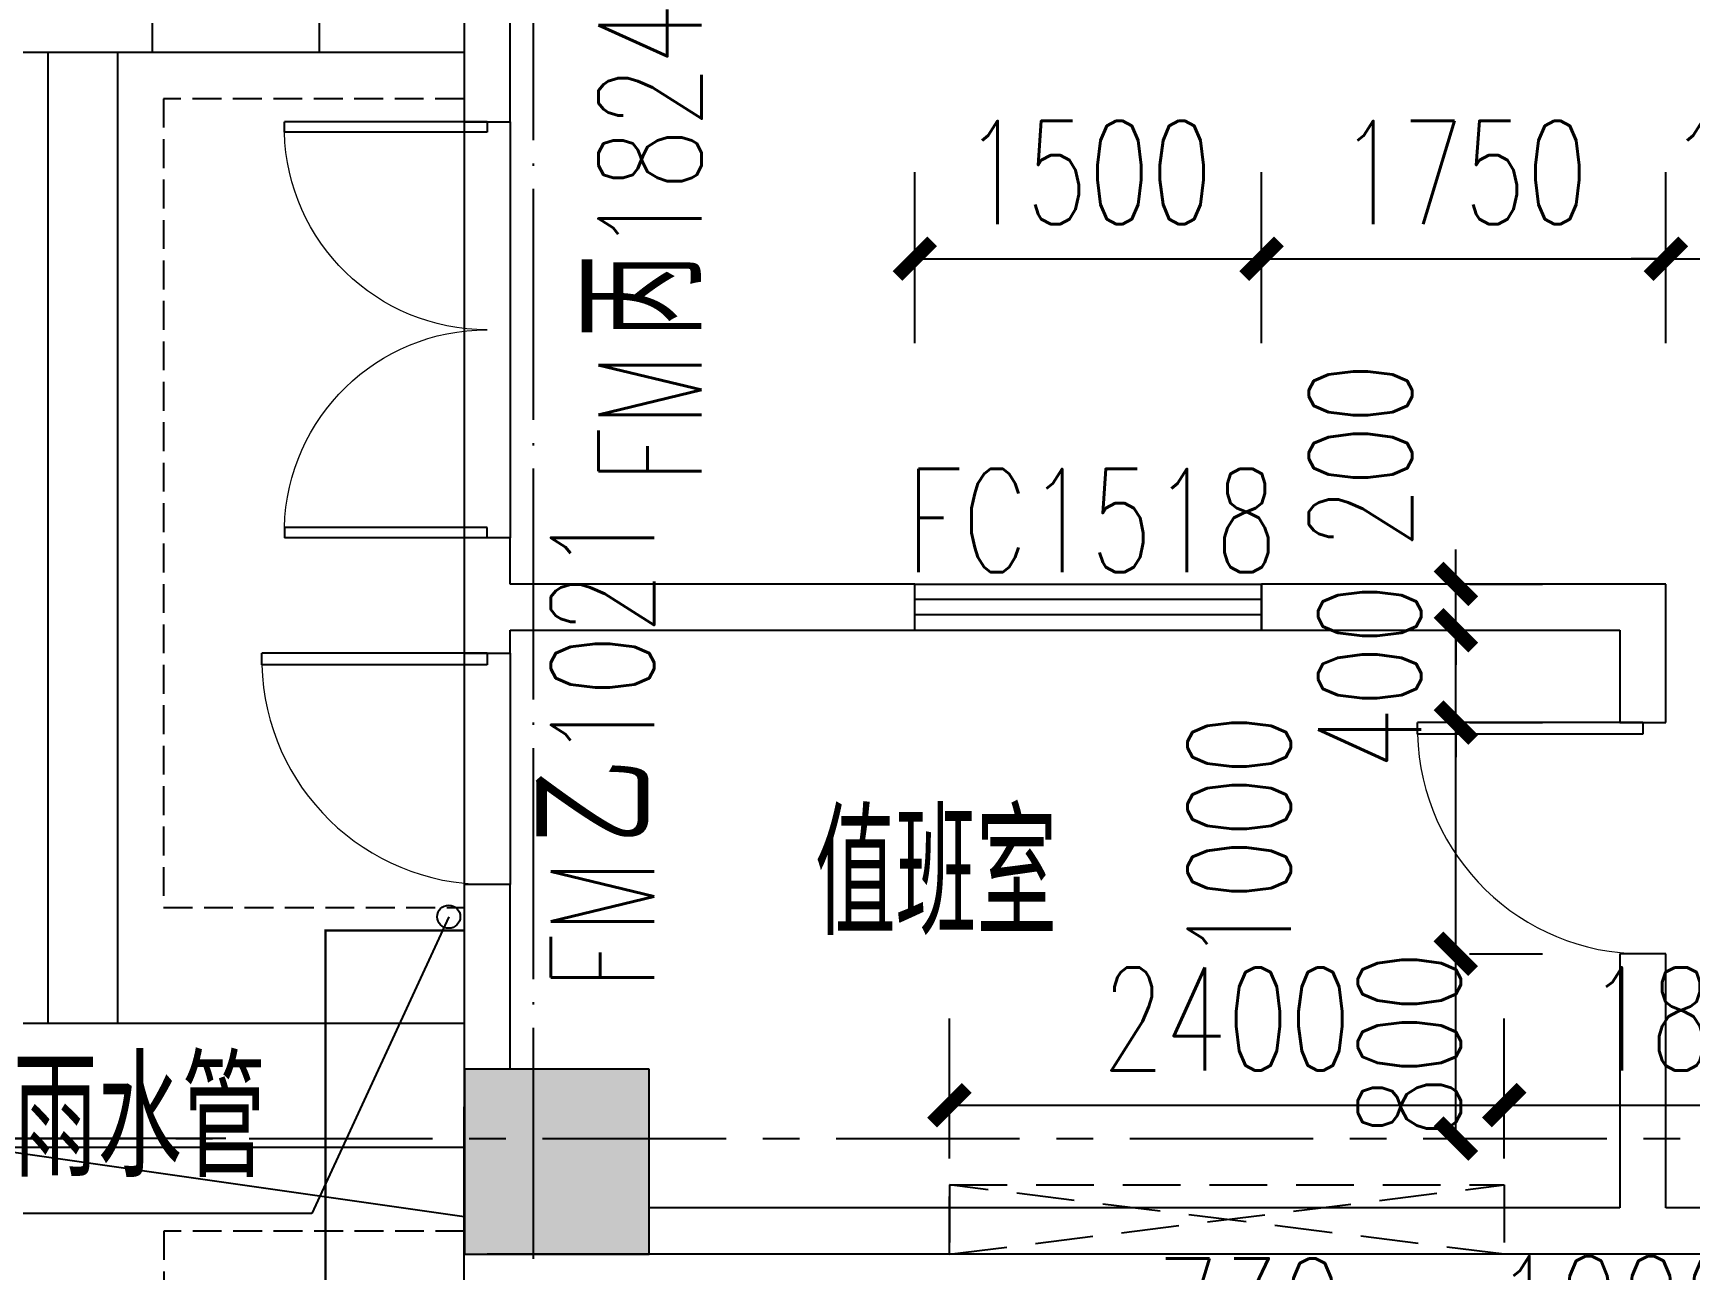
# Model space of a CAD drawing. Header units: millimetres. Extents: x -1048436 to -185795, y -983427 to 400387.
# Drawn here: x -755527 to -748359, y -485862 to -480510 of the extents above; entities that cross this region are included whole.
import ezdxf

# ---------------------------------------------------------------- set-up
doc = ezdxf.new("R2010")
doc.units = ezdxf.units.MM
doc.header["$LTSCALE"] = 500
for name, pattern in [('( Dashed )', [0.75, 0.5, -0.25]), ('DASH', [0.35, 0.25, -0.1]), ('一层轴网$0$1#游泳馆轴网$0$DOTE', [2.42, 2, -0.2, 0.02, -0.2]), ('一层轴网$0$CENTER', [50.8, 31.75, -6.35, 6.35, -6.35])]:
    doc.linetypes.add(name, pattern=pattern)
for name, color, linetype in [('COLUMN', 254, 'Continuous'), ('DIM_LEAD', 3, 'Continuous'), ('DOOR_FIRE', 4, 'Continuous'), ('DOOR_FIRE_TEXT', 7, 'Continuous'), ('PUB_DIM', 3, 'Continuous'), ('PUB_HATCH', 8, 'Continuous'), ('PUB_TEXT', 7, 'Continuous'), ('一层轴网$0$1#游泳馆轴网$0$建-轴线', 1, '一层轴网$0$1#游泳馆轴网$0$DOTE'), ('一层轴网$0$建-符号', 150, 'Continuous'), ('一层轴网$0$建-轴线', 1, '一层轴网$0$CENTER'), ('室外道路', 44, 'Continuous'), ('建-墙', 254, 'Continuous'), ('建-屋面-排水沟落水口', 175, 'Continuous'), ('建-文字', 4, 'Continuous'), ('建-符号-门编号', 13, 'Continuous'), ('建-门扇', 32, 'Continuous'), ('景-平面-绿化填充', 56, 'Continuous')]:
    doc.layers.add(name, color=color, linetype=linetype)
doc.styles.add('_TCH_DIM', font='SIMPLEX', dxfattribs={"bigfont": 'GBCBIG'})
doc.styles.add('_TCH_DIM_T3', font='SIMPLEX', dxfattribs={"width": 0.705882, "bigfont": 'GBCBIG'})
doc.styles.add('_TCH_WINDOW', font='SIMPLEX', dxfattribs={"height": 3.5, "bigfont": 'GBCBIG'})
doc.styles.add('XD2008', font='xd-hzs.shx', dxfattribs={"width": 0.7, "bigfont": 'xd-hztxt.shx'})
doc.dimstyles.new('_TCH_ARCH&&150', dxfattribs={"dimtxt": 446.25, "dimasz": 150, "dimexe": 375, "dimexo": 450, "dimgap": 150, "dimtad": 1, "dimdec": 0, "dimzin": 0, "dimdsep": 46, "dimtxsty": '_TCH_DIM_T3', "dimblk": 'ARCHTICK', "dimcen": 0.09, "dimclrt": 7, "dimazin": 2, "dimtfac": 1, "dimtdec": 0, "dimtix": 1, "dimtmove": 2, "dimatfit": 3, "dimldrblk": 'ARCHTICK', "dimfxl": 1, "dimtolj": 1, "dimtzin": 0, "dimarcsym": 0})

# ---------------------------------------------------------------- blocks, each defined once
blk = doc.blocks.new('fdhgh')
at = {"layer": '景-平面-绿化填充'}
h = blk.add_hatch(dxfattribs=at)
h.set_pattern_fill('GRASS', color=256, scale=500, style=0)
h.set_pattern_definition([(90, (-26937.1, -803185.1), (-997.7955, 997.7955), [264.5807, -1731.0102]), (45, (-26937.1, -803185.1), (-997.7962, 997.7962), [264.5807, -1146.5161]), (135, (-26937.1, -803185.1), (-997.7962, -997.7962), [264.5807, -1146.5161])])
edge = h.paths.add_edge_path()
edge.add_line((-1391917.9, -533384.2), (-1391917.9, -500073.7))
edge.add_line((-1391917.9, -500073.7), (-1392920.4, -492191.6))
edge.add_line((-1392920.4, -492191.6), (-1460021.2, -492191.6))
edge.add_line((-1460021.2, -492191.6), (-1460021.2, -494283.3))
edge.add_arc((-1458021.2, -494283.3), 2000, 180, 270)
edge.add_line((-1458021.2, -496283.3), (-1434821.2, -496283.3))
edge.add_line((-1434821.2, -496283.3), (-1434821.2, -501283.3))
edge.add_line((-1434821.2, -501283.3), (-1452821.2, -501283.3))
edge.add_line((-1452821.2, -501283.3), (-1452821.2, -499283.3))
edge.add_line((-1452821.2, -499283.3), (-1458021.2, -499283.3))
edge.add_arc((-1458021.2, -501283.3), 2000, 90, 180)
edge.add_line((-1460021.2, -501283.3), (-1460021.2, -502283.3))
edge.add_line((-1460021.2, -502283.3), (-1406457.6, -502283.2))
edge.add_line((-1406457.6, -502283.2), (-1405476.5, -509988))
edge.add_line((-1405476.5, -509988), (-1405271.1, -509961.9))
edge.add_arc((-1405405.5, -508971), 1000, 277.72346, 360)
edge.add_line((-1404405.5, -508971), (-1404665.8, -506860.8))
edge.add_line((-1404665.8, -506860.8), (-1395440.1, -505687.5))
edge.add_line((-1395440.1, -505687.5), (-1393762.3, -518881.3))
edge.add_line((-1393762.3, -518881.3), (-1399615.1, -519625.6))
edge.add_arc((-1399489, -520617.6), 1000, 97.24753, 187.24753)
edge.add_line((-1400481, -520743.8), (-1400417.9, -521239.8))
edge.add_line((-1400417.9, -521239.8), (-1393573, -520369.3))
edge.add_line((-1393573, -520369.3), (-1391917.9, -533384.2))
edge = h.paths.add_edge_path()
edge.add_line((-1460643.6, -592730.2), (-1436235, -592730.2))
edge.add_line((-1436235, -592730.2), (-1436235, -590270.8))
edge.add_line((-1436235, -590270.8), (-1440972.8, -590270.8))
edge.add_line((-1440972.8, -590270.8), (-1440972.8, -582659.6))
edge.add_line((-1440972.8, -582659.6), (-1449771.4, -582658.9))
edge.add_line((-1449771.4, -582658.9), (-1449771.1, -583258.9))
edge.add_line((-1449771.1, -583258.9), (-1463872.8, -583258.9))
edge.add_line((-1463872.8, -583258.9), (-1463872.8, -584959.7))
edge.add_line((-1463872.8, -584959.7), (-1474580.4, -584959.7))
edge.add_line((-1474580.4, -584959.7), (-1476321.5, -583426.1))
edge.add_line((-1476321.5, -583426.1), (-1476321.5, -574191.6))
edge.add_line((-1476321.5, -574191.6), (-1481371.5, -574191.6))
edge.add_line((-1481371.5, -574191.6), (-1481371.5, -577349.9))
edge.add_arc((-1472371.5, -577349.9), 9000, 180, 247.08865)
edge.add_line((-1475875.2, -585639.9), (-1464599.3, -590405.6))
edge.add_arc((-1467357.6, -599627.5), 9625.5, 45.7713, 73.34808, ccw=False)
at = {"layer": '室外道路', "ltscale": 5}
blk.add_line((-1475321.5, -511191.6), (-1475321.5, -557859.7), dxfattribs=at)
blk = doc.blocks.new('一层轴网')
at = {"layer": '一层轴网$0$1#游泳馆轴网$0$建-轴线'}
blk.add_lwpolyline([(0, -2500), (0, 29500)], dxfattribs=at)
at = {"layer": '一层轴网$0$建-符号'}
blk.add_line((-1330, 19800), (-7208, 19800), dxfattribs=at)
at = {"layer": '一层轴网$0$建-轴线', "ltscale": 0.05}
blk.add_line((-2500, 19800), (77110, 19800), dxfattribs=at)
blk = doc.blocks.new('A$C06EE1D4D')
at = {"layer": 'DIM_LEAD'}
for p, q in [((68090.6, 56184.8), (67498.7, 54900.9)), ((67498.7, 54900.9), (66049, 54900.9))]:
    blk.add_line(p, q, dxfattribs=at)
at = {"layer": '建-屋面-排水沟落水口'}
blk.add_circle((68090.6, 56184.8), 50, dxfattribs=at)
at = {"layer": 'PUB_TEXT', "style": '_TCH_DIM'}
blk.add_text('雨水管', height=506.38, dxfattribs=at).set_placement((66206.5, 55058.4))
blk = doc.blocks.new('_ArchTick')
at = {"color": 0, "linetype": 'ByBlock', "const_width": 0.4}
blk.add_lwpolyline([(-0.5, -0.5), (0.5, 0.5)], dxfattribs=at)
blk = doc.blocks.new('*D2973')
at = {"layer": 'Defpoints', "color": 0, "transparency": 16777216}
for p in [(-747362.7, -485149), (-749162.7, -485829.8), (-747362.7, -485829.8)]:
    blk.add_point(p, dxfattribs=at)
at = {"layer": 'PUB_DIM', "color": 0, "lineweight": -2, "transparency": 16777216}
for p, q in [((-749162.7, -485379.8), (-749162.7, -484774)), ((-747362.7, -485379.8), (-747362.7, -484774)), ((-749162.7, -485149), (-747362.7, -485149))]:
    blk.add_line(p, q, dxfattribs=at)
at = {"layer": 'PUB_DIM', "color": 0, "lineweight": -2, "transparency": 16777216, "xscale": 150, "yscale": 150, "zscale": 150, "rotation": 180}
blk.add_blockref('_ArchTick', (-749162.7, -485149), dxfattribs=at)
at = {"layer": 'PUB_DIM', "color": 0, "lineweight": -2, "transparency": 16777216, "xscale": 150, "yscale": 150, "zscale": 150}
blk.add_blockref('_ArchTick', (-747362.7, -485149), dxfattribs=at)
at = {"layer": 'PUB_DIM', "color": 7, "transparency": 16777216, "insert": (-748262.7, -484775.9), "char_height": 446.25, "attachment_point": 5, "style": '_TCH_DIM_T3'}
blk.add_mtext('\\A1;1800', dxfattribs=at)
blk = doc.blocks.new('*D2974')
at = {"layer": 'Defpoints', "color": 0, "transparency": 16777216}
for p in [(-749162.7, -485149), (-751562.7, -485829.8), (-749162.7, -485829.8)]:
    blk.add_point(p, dxfattribs=at)
at = {"layer": 'PUB_DIM', "color": 0, "lineweight": -2, "transparency": 16777216}
for p, q in [((-751562.7, -485379.8), (-751562.7, -484774)), ((-749162.7, -485379.8), (-749162.7, -484774)), ((-751562.7, -485149), (-749162.7, -485149))]:
    blk.add_line(p, q, dxfattribs=at)
at = {"layer": 'PUB_DIM', "color": 0, "lineweight": -2, "transparency": 16777216, "xscale": 150, "yscale": 150, "zscale": 150, "rotation": 180}
blk.add_blockref('_ArchTick', (-751562.7, -485149), dxfattribs=at)
at = {"layer": 'PUB_DIM', "color": 0, "lineweight": -2, "transparency": 16777216, "xscale": 150, "yscale": 150, "zscale": 150}
blk.add_blockref('_ArchTick', (-749162.7, -485149), dxfattribs=at)
at = {"layer": 'PUB_DIM', "color": 7, "transparency": 16777216, "insert": (-750362.7, -484775.9), "char_height": 446.25, "attachment_point": 5, "style": '_TCH_DIM_T3'}
blk.add_mtext('\\A1;2400', dxfattribs=at)
blk = doc.blocks.new('*D1665')
at = {"layer": 'Defpoints', "color": 0, "transparency": 16777216}
for p in [(-749762.7, -482894), (-749371.7, -482894), (-749762.7, -483094)]:
    blk.add_point(p, dxfattribs=at)
at = {"layer": 'PUB_DIM', "color": 0, "lineweight": -2, "transparency": 16777216}
for p, q in [((-749371.7, -482894), (-749371.7, -482744)), ((-749371.7, -483094), (-749371.7, -482894)), ((-749312.7, -482894), (-748996.7, -482894)), ((-749371.7, -483094), (-749371.7, -483244)), ((-749312.7, -483094), (-748996.7, -483094))]:
    blk.add_line(p, q, dxfattribs=at)
at = {"layer": 'PUB_DIM', "color": 0, "lineweight": -2, "transparency": 16777216, "xscale": 150, "yscale": 150, "zscale": 150}
for p, rotation in [((-749371.7, -482894), 270), ((-749371.7, -483094), 90)]:
    blk.add_blockref('_ArchTick', p, dxfattribs=dict(at, rotation=rotation))
at = {"layer": 'PUB_DIM', "color": 7, "transparency": 16777216, "insert": (-749784.2, -482339), "char_height": 446.25, "attachment_point": 5, "rotation": 90, "style": '_TCH_DIM_T3'}
blk.add_mtext('\\A1;200', dxfattribs=at)
blk = doc.blocks.new('*D1666')
at = {"layer": 'Defpoints', "color": 0, "transparency": 16777216}
for p in [(-749762.7, -483094), (-749371.7, -483094), (-749762.7, -483494)]:
    blk.add_point(p, dxfattribs=at)
at = {"layer": 'PUB_DIM', "color": 0, "lineweight": -2, "transparency": 16777216}
for p, q in [((-749371.7, -483094), (-749371.7, -482944)), ((-749371.7, -483494), (-749371.7, -483094)), ((-749312.7, -483094), (-748996.7, -483094)), ((-749371.7, -483494), (-749371.7, -483644)), ((-749312.7, -483494), (-748996.7, -483494))]:
    blk.add_line(p, q, dxfattribs=at)
at = {"layer": 'PUB_DIM', "color": 0, "lineweight": -2, "transparency": 16777216, "xscale": 150, "yscale": 150, "zscale": 150}
for p, rotation in [((-749371.7, -483094), 270), ((-749371.7, -483494), 90)]:
    blk.add_blockref('_ArchTick', p, dxfattribs=dict(at, rotation=rotation))
at = {"layer": 'PUB_DIM', "color": 7, "transparency": 16777216, "insert": (-749744.8, -483294), "char_height": 446.25, "attachment_point": 5, "rotation": 90, "style": '_TCH_DIM_T3'}
blk.add_mtext('\\A1;400', dxfattribs=at)
blk = doc.blocks.new('*D1667')
at = {"layer": 'Defpoints', "color": 0, "transparency": 16777216}
for p in [(-749762.7, -483494), (-749371.7, -483494), (-749762.7, -484494)]:
    blk.add_point(p, dxfattribs=at)
at = {"layer": 'PUB_DIM', "color": 0, "lineweight": -2, "transparency": 16777216}
for p, q in [((-749371.7, -484494), (-749371.7, -483494)), ((-749312.7, -483494), (-748996.7, -483494)), ((-749312.7, -484494), (-748996.7, -484494))]:
    blk.add_line(p, q, dxfattribs=at)
at = {"layer": 'PUB_DIM', "color": 0, "lineweight": -2, "transparency": 16777216, "xscale": 150, "yscale": 150, "zscale": 150}
for p, rotation in [((-749371.7, -483494), 90), ((-749371.7, -484494), 270)]:
    blk.add_blockref('_ArchTick', p, dxfattribs=dict(at, rotation=rotation))
at = {"layer": 'PUB_DIM', "color": 7, "transparency": 16777216, "insert": (-750309.2, -483994), "char_height": 446.25, "attachment_point": 5, "rotation": 90, "style": '_TCH_DIM_T3'}
blk.add_mtext('\\A1;1000', dxfattribs=at)
blk = doc.blocks.new('*D1668')
at = {"layer": 'Defpoints', "color": 0, "transparency": 16777216}
for p in [(-749762.7, -484494), (-749371.7, -484494), (-749762.7, -485294)]:
    blk.add_point(p, dxfattribs=at)
at = {"layer": 'PUB_DIM', "color": 0, "lineweight": -2, "transparency": 16777216}
for p, q in [((-749371.7, -485294), (-749371.7, -484494)), ((-749312.7, -484494), (-748996.7, -484494)), ((-749312.7, -485294), (-748996.7, -485294))]:
    blk.add_line(p, q, dxfattribs=at)
at = {"layer": 'PUB_DIM', "color": 0, "lineweight": -2, "transparency": 16777216, "xscale": 150, "yscale": 150, "zscale": 150}
for p, rotation in [((-749371.7, -484494), 90), ((-749371.7, -485294), 270)]:
    blk.add_blockref('_ArchTick', p, dxfattribs=dict(at, rotation=rotation))
at = {"layer": 'PUB_DIM', "color": 7, "transparency": 16777216, "insert": (-749573.2, -484885.5), "char_height": 446.25, "attachment_point": 5, "rotation": 90, "style": '_TCH_DIM_T3'}
blk.add_mtext('\\A1;800', dxfattribs=at)
blk = doc.blocks.new('*D1800')
at = {"layer": 'Defpoints', "color": 0, "transparency": 16777216}
for p in [(-749897.7, -486788.9), (-750627.7, -487775.8), (-749897.7, -487775.8)]:
    blk.add_point(p, dxfattribs=at)
at = {"layer": 'PUB_DIM', "color": 0, "lineweight": -2, "transparency": 16777216}
for p, q in [((-750627.7, -487325.8), (-750627.7, -486413.9)), ((-749897.7, -487325.8), (-749897.7, -486413.9)), ((-750627.7, -486788.9), (-749897.7, -486788.9))]:
    blk.add_line(p, q, dxfattribs=at)
at = {"layer": 'PUB_DIM', "color": 0, "lineweight": -2, "transparency": 16777216, "xscale": 150, "yscale": 150, "zscale": 150, "rotation": 180}
blk.add_blockref('_ArchTick', (-750627.7, -486788.9), dxfattribs=at)
at = {"layer": 'PUB_DIM', "color": 0, "lineweight": -2, "transparency": 16777216, "xscale": 150, "yscale": 150, "zscale": 150}
blk.add_blockref('_ArchTick', (-749897.7, -486788.9), dxfattribs=at)
at = {"layer": 'PUB_DIM', "color": 7, "transparency": 16777216, "insert": (-750262.7, -486035.3), "char_height": 446.25, "attachment_point": 5, "style": '_TCH_DIM_T3'}
blk.add_mtext('\\A1;730', dxfattribs=at)
blk = doc.blocks.new('*D1802')
at = {"layer": 'Defpoints', "color": 0, "transparency": 16777216}
for p in [(-748162.7, -486788.9), (-749162.7, -487775.8), (-748162.7, -487775.8)]:
    blk.add_point(p, dxfattribs=at)
at = {"layer": 'PUB_DIM', "color": 0, "lineweight": -2, "transparency": 16777216}
for p, q in [((-749162.7, -487325.8), (-749162.7, -486413.9)), ((-748162.7, -487325.8), (-748162.7, -486413.9)), ((-749162.7, -486788.9), (-748162.7, -486788.9))]:
    blk.add_line(p, q, dxfattribs=at)
at = {"layer": 'PUB_DIM', "color": 0, "lineweight": -2, "transparency": 16777216, "xscale": 150, "yscale": 150, "zscale": 150, "rotation": 180}
blk.add_blockref('_ArchTick', (-749162.7, -486788.9), dxfattribs=at)
at = {"layer": 'PUB_DIM', "color": 0, "lineweight": -2, "transparency": 16777216, "xscale": 150, "yscale": 150, "zscale": 150}
blk.add_blockref('_ArchTick', (-748162.7, -486788.9), dxfattribs=at)
at = {"layer": 'PUB_DIM', "color": 7, "transparency": 16777216, "insert": (-748662.7, -486025.1), "char_height": 446.25, "attachment_point": 5, "style": '_TCH_DIM_T3'}
blk.add_mtext('\\A1;1000', dxfattribs=at)
blk = doc.blocks.new('*D1878')
at = {"layer": 'Defpoints', "color": 0, "transparency": 16777216}
for p in [(-750212.7, -481486.4), (-751712.7, -482301.6), (-750212.7, -482301.6)]:
    blk.add_point(p, dxfattribs=at)
at = {"layer": 'PUB_DIM', "color": 0, "lineweight": -2, "transparency": 16777216}
for p, q in [((-751712.7, -481851.6), (-751712.7, -481111.4)), ((-750212.7, -481851.6), (-750212.7, -481111.4)), ((-751712.7, -481486.4), (-750212.7, -481486.4))]:
    blk.add_line(p, q, dxfattribs=at)
at = {"layer": 'PUB_DIM', "color": 0, "lineweight": -2, "transparency": 16777216, "xscale": 150, "yscale": 150, "zscale": 150, "rotation": 180}
blk.add_blockref('_ArchTick', (-751712.7, -481486.4), dxfattribs=at)
at = {"layer": 'PUB_DIM', "color": 0, "lineweight": -2, "transparency": 16777216, "xscale": 150, "yscale": 150, "zscale": 150}
blk.add_blockref('_ArchTick', (-750212.7, -481486.4), dxfattribs=at)
at = {"layer": 'PUB_DIM', "color": 7, "transparency": 16777216, "insert": (-750962.7, -481113.2), "char_height": 446.25, "attachment_point": 5, "style": '_TCH_DIM_T3'}
blk.add_mtext('\\A1;1500', dxfattribs=at)
blk = doc.blocks.new('*D1879')
at = {"layer": 'Defpoints', "color": 0, "transparency": 16777216}
for p in [(-748462.7, -481486.4), (-750212.7, -482301.6), (-748462.7, -482301.6)]:
    blk.add_point(p, dxfattribs=at)
at = {"layer": 'PUB_DIM', "color": 0, "lineweight": -2, "transparency": 16777216}
for p, q in [((-750212.7, -481851.6), (-750212.7, -481111.4)), ((-748462.7, -481851.6), (-748462.7, -481111.4)), ((-750212.7, -481486.4), (-748462.7, -481486.4))]:
    blk.add_line(p, q, dxfattribs=at)
at = {"layer": 'PUB_DIM', "color": 0, "lineweight": -2, "transparency": 16777216, "xscale": 150, "yscale": 150, "zscale": 150, "rotation": 180}
blk.add_blockref('_ArchTick', (-750212.7, -481486.4), dxfattribs=at)
at = {"layer": 'PUB_DIM', "color": 0, "lineweight": -2, "transparency": 16777216, "xscale": 150, "yscale": 150, "zscale": 150}
blk.add_blockref('_ArchTick', (-748462.7, -481486.4), dxfattribs=at)
at = {"layer": 'PUB_DIM', "color": 7, "transparency": 16777216, "insert": (-749337.7, -481113.2), "char_height": 446.25, "attachment_point": 5, "style": '_TCH_DIM_T3'}
blk.add_mtext('\\A1;1750', dxfattribs=at)
blk = doc.blocks.new('*D1880')
at = {"layer": 'Defpoints', "color": 0, "transparency": 16777216}
for p in [(-747362.7, -481486.4), (-748462.7, -482301.6), (-747362.7, -482301.6)]:
    blk.add_point(p, dxfattribs=at)
at = {"layer": 'PUB_DIM', "color": 0, "lineweight": -2, "transparency": 16777216}
for p, q in [((-748462.7, -481851.6), (-748462.7, -481111.4)), ((-747362.7, -481851.6), (-747362.7, -481111.4)), ((-748462.7, -481486.4), (-748612.7, -481486.4)), ((-748462.7, -481486.4), (-747362.7, -481486.4)), ((-747362.7, -481486.4), (-747212.7, -481486.4))]:
    blk.add_line(p, q, dxfattribs=at)
at = {"layer": 'PUB_DIM', "color": 0, "lineweight": -2, "transparency": 16777216, "xscale": 150, "yscale": 150, "zscale": 150}
blk.add_blockref('_ArchTick', (-748462.7, -481486.4), dxfattribs=at)
at = {"layer": 'PUB_DIM', "color": 0, "lineweight": -2, "transparency": 16777216, "xscale": 150, "yscale": 150, "zscale": 150, "rotation": 180}
blk.add_blockref('_ArchTick', (-747362.7, -481486.4), dxfattribs=at)
at = {"layer": 'PUB_DIM', "color": 7, "transparency": 16777216, "insert": (-747912.7, -481113.2), "char_height": 446.25, "attachment_point": 5, "style": '_TCH_DIM_T3'}
blk.add_mtext('\\A1;1100', dxfattribs=at)
blk = doc.blocks.new('$DorLib2D$00000002')
for p, q in [((-0.5, 0), (-0.5, 0.4875)), ((-0.475, 0.4875), (-0.5, 0.4875)), ((-0.475, 0), (-0.475, 0.4875)), ((0.475, 0), (0.475, 0.4875)), ((0.475, 0.4875), (0.5, 0.4875)), ((0.5, 0), (0.5, 0.4875)), ((-0.5, 0), (-0.475, 0)), ((0.5, 0), (0.475, 0))]:
    blk.add_line(p, q)
at = {"lineweight": 13}
for centre, start, end in [((-0.4875, 0), 0, 88.5307), ((0.4875, 0), 91.4693, 180)]:
    blk.add_arc(centre, 0.4875, start, end, dxfattribs=at)
blk = doc.blocks.new('$TCHSYS$WIN2D')
for p, q in [((-0.5, 0.5), (0.5, 0.5)), ((-0.5, 0.5), (-0.5, -0.5)), ((0.5, 0.5), (0.5, -0.5)), ((0.5, 0.1667), (-0.5, 0.1667)), ((0.5, -0.1667), (-0.5, -0.1667)), ((-0.5, -0.5), (0.5, -0.5))]:
    blk.add_line(p, q)
blk = doc.blocks.new('$DorLib2D$00000001')
for p, q in [((0.45, 0.975), (0.5, 0.975)), ((0.45, 0), (0.45, 0.975)), ((0.5, 0), (0.5, 0.975)), ((0.5, 0), (0.45, 0))]:
    blk.add_line(p, q)
at = {"lineweight": 13}
blk.add_arc((0.475, 0), 0.975, 91.46928, 180, dxfattribs=at)
blk = doc.blocks.new('dsgdfgdfghgf')
at = {"linetype": '( Dashed )'}
blk.add_lwpolyline([(-749162.7, -485794), (-751562.7, -485794), (-751562.7, -485494), (-749162.7, -485494), (-749162.7, -485794), (-751562.7, -485494), (-751562.7, -485794), (-749162.7, -485494)], dxfattribs=at)
at = {"layer": 'PUB_DIM'}
for p1, p2, picture, middle in [((-751562.7, -485829.8), (-749162.7, -485829.8), '*D2974', (-750362.7, -484775.9)), ((-749162.7, -485829.8), (-747362.7, -485829.8), '*D2973', (-748262.7, -484775.9))]:
    dim = blk.add_aligned_dim(p1=p1, p2=p2, distance=680.7, dimstyle='_TCH_ARCH&&150', dxfattribs=at)
    dim.commit()
    dim.dimension.update_dxf_attribs({"geometry": picture, "text_midpoint": middle})

msp = doc.modelspace()

# ---------------------------------------------------------------- hatches: boundary and pattern name
at = {"layer": 'PUB_HATCH'}
msp.add_hatch(color=256, dxfattribs=at).paths.add_polyline_path([(-753661.4, -484993.8), (-753661.4, -485793.8), (-752861.4, -485793.8), (-752861.4, -484993.8)])

# ---------------------------------------------------------------- linework, layer by layer
for p, q in [((-754262.7, -480594), (-754262.7, -480594)), ((-753662.7, -488031.9), (-753662.7, -485156.1)), ((-754262.7, -485546.2), (-754262.7, -487817.6))]:
    msp.add_line(p, q)
for points in [[(-753662.7, -480594), (-756062.7, -480594), (-756062.7, -484794), (-753662.7, -484794)], [(-753662.7, -480594), (-755762.7, -480594), (-755762.7, -484794), (-753662.7, -484794)], [(-753662.7, -480594), (-755462.7, -480594), (-755462.7, -484794), (-753662.7, -484794)], [(-753662.7, -480594), (-755162.7, -480594), (-755162.7, -484794), (-753662.7, -484794)], [(-753662.7, -485631.9), (-755762.7, -485331.9), (-755762.7, -488031.9), (-753662.7, -487731.9)], [(-753662.7, -485331.9), (-755762.7, -485331.9), (-755762.7, -488031.9), (-753662.7, -488031.9)]]:
    msp.add_lwpolyline(points)
at = {"layer": 'COLUMN'}
for p, q in [((-753661.4, -484993.8), (-753661.4, -485793.8)), ((-752861.4, -484993.8), (-753661.4, -484993.8)), ((-752861.4, -485793.8), (-752861.4, -484993.8)), ((-753661.4, -485793.8), (-752861.4, -485793.8))]:
    msp.add_line(p, q, dxfattribs=at)
at = {"layer": '建-墙'}
for p, q in [((-753662.7, -479844), (-753662.7, -480894)), ((-753462.7, -480894), (-753462.7, -479844)), ((-753662.7, -480894), (-753462.7, -480894)), ((-753462.7, -482694), (-753662.7, -482694)), ((-753662.7, -482694), (-753662.7, -482994)), ((-753462.7, -482894), (-753462.7, -482694)), ((-751712.7, -482894), (-753462.7, -482894)), ((-751712.7, -483094), (-751712.7, -482894)), ((-748462.7, -482894), (-750212.7, -482894)), ((-750212.7, -482894), (-750212.7, -483094)), ((-748462.7, -483494), (-748462.7, -482894)), ((-753662.7, -482994), (-753662.7, -483194)), ((-753462.7, -483194), (-753462.7, -483094)), ((-753462.7, -483094), (-751712.7, -483094)), ((-750212.7, -483094), (-748662.7, -483094)), ((-748662.7, -483094), (-748662.7, -483494)), ((-753662.7, -483194), (-753462.7, -483194)), ((-748662.7, -483494), (-748462.7, -483494)), ((-753462.7, -484194), (-753662.7, -484194)), ((-753662.7, -484194), (-753662.7, -485394)), ((-753462.7, -484993.8), (-753462.7, -484194)), ((-748462.7, -484494), (-748662.7, -484494)), ((-748662.7, -484494), (-748662.7, -485594)), ((-748462.7, -485594), (-748462.7, -484494)), ((-753662.7, -485394), (-753662.7, -485394)), ((-753662.7, -485594), (-753662.7, -485394)), ((-753661.4, -485594), (-753662.7, -485594)), ((-748662.7, -485594), (-752861.4, -485594)), ((-747761.4, -485594), (-748462.7, -485594)), ((-748562.7, -485794), (-753562.7, -485794)), ((-747362.7, -485794), (-748562.7, -485794))]:
    msp.add_line(p, q, dxfattribs=at)
at = {"layer": '建-墙', "linetype": 'DASH'}
for points in [[(-753662.7, -480794), (-754962.7, -480794), (-754962.7, -484294), (-753662.7, -484294)], [(-753661.4, -485693.8), (-754961.4, -485693.8), (-754961.4, -487693.8), (-753661.4, -487693.8)]]:
    msp.add_lwpolyline(points, dxfattribs=at)
at = {"layer": '建-墙', "linetype": 'DASH', "const_width": 10}
msp.add_lwpolyline([(-753662.7, -484394), (-754262.7, -484394), (-754262.7, -505994), (-746961.4, -505994), (-746961.4, -505394)], dxfattribs=at)
at = {"layer": '建-屋面-排水沟落水口'}
msp.add_line((-754262.7, -484794), (-754262.7, -485331.9), dxfattribs=at)
msp.add_lwpolyline([(-754287.7, -480594), (-754287.7, -477194), (-736262.7, -477194), (-736262.7, -476594), (-721737.7, -476594), (-721737.7, -477794), (-718636.7, -477794, 0.160968), (-711247.6, -475351.9, 0.160968)], format="xyb", dxfattribs=at)
at = {"layer": '建-门扇'}
for p, q in [((-753662.7, -480894), (-753662.7, -482694)), ((-753462.7, -480894), (-753462.7, -482694)), ((-753662.7, -483194), (-753662.7, -484194)), ((-753462.7, -483194), (-753462.7, -484194))]:
    msp.add_line(p, q, dxfattribs=at)

# ---------------------------------------------------------------- block references
for name, p in [('fdhgh', (720308.8, 77265.7)), ('一层轴网', (-753362.7, -505094)), ('dsgdfgdfghgf', (0, 0)), ('A$C06EE1D4D', (-821819.6, -540518.5))]:
    msp.add_blockref(name, p)
at = {"layer": 'DOOR_FIRE'}
ref = msp.add_blockref('$TCHSYS$WIN2D', (-750962.7, -482994), dxfattribs=dict(at, xscale=-1500, yscale=200, zscale=200, rotation=179.9999999992957))
ref.add_attrib('A', 'FC1518', (-751750.2, -482842.1), dxfattribs={"layer": 'DOOR_FIRE_TEXT', "height": 446.25, "rotation": 360, "style": '_TCH_WINDOW', "width": 0.705882})
at = {"layer": '建-门扇', "zscale": 200, "rotation": 270}
for name, p, xscale, yscale in [('$DorLib2D$00000002', (-753562.7, -481794), 1800, -1800), ('$DorLib2D$00000001', (-753562.7, -483694), -1000, -1000), ('$DorLib2D$00000001', (-748562.7, -483994), -1000, -1000)]:
    msp.add_blockref(name, p, dxfattribs=dict(at, xscale=xscale, yscale=yscale))

# ---------------------------------------------------------------- texts
at = {"layer": '建-文字', "style": 'XD2008', "width": 0.7}
msp.add_text('值班室', height=525, dxfattribs=at).set_placement((-752144.7, -484412.9))
at = {"layer": '建-符号-门编号', "style": '_TCH_WINDOW', "width": 0.705882}
for s, p in [('1824', (-752634.9, -481460.9)), ('FM', (-752634.9, -482459.5)), ('1021', (-752840.7, -483652.2)), ('FM', (-752840.7, -484650.8))]:
    msp.add_text(s, height=446.25, rotation=90, dxfattribs=at).set_placement(p)
at = {"layer": '建-符号-门编号', "style": '_TCH_WINDOW'}
for s, p in [('丙', (-752634.9, -481829.5)), ('乙', (-752840.7, -484020.8))]:
    msp.add_text(s, height=506.4, rotation=90, dxfattribs=at).set_placement(p)

# ---------------------------------------------------------------- dimensions: what is measured, and where the dimension line sits
at = {"layer": 'PUB_DIM'}
for p1, p2, distance, picture, middle in [((-751712.7, -482301.6), (-750212.7, -482301.6), 815.3, '*D1878', (-750962.7, -481113.2)), ((-750212.7, -482301.6), (-748462.7, -482301.6), 815.3, '*D1879', (-749337.7, -481113.2)), ((-748462.7, -482301.6), (-747362.7, -482301.6), 815.3, '*D1880', (-747912.7, -481113.2)), ((-749762.7, -483494), (-749762.7, -483094), -391, '*D1666', (-749744.8, -483294))]:
    dim = msp.add_aligned_dim(p1=p1, p2=p2, distance=distance, dimstyle='_TCH_ARCH&&150', dxfattribs=at)
    dim.commit()
    dim.dimension.update_dxf_attribs({"geometry": picture, "text_midpoint": middle})
for base, p1, p2, angle, picture, middle in [((-749371.7, -482894), (-749762.7, -483094), (-749762.7, -482894), 90, '*D1665', (-749784.2, -482339)), ((-749371.7, -483494), (-749762.7, -484494), (-749762.7, -483494), 90, '*D1667', (-750309.2, -483994)), ((-749371.7, -484494), (-749762.7, -485294), (-749762.7, -484494), 90, '*D1668', (-749573.2, -484885.5)), ((-749897.7, -486788.9), (-750627.7, -487775.8), (-749897.7, -487775.8), 360, '*D1800', (-750262.7, -486035.3)), ((-748162.7, -486788.9), (-749162.7, -487775.8), (-748162.7, -487775.8), 360, '*D1802', (-748662.7, -486025.1))]:
    dim = msp.add_linear_dim(base=base, p1=p1, p2=p2, angle=angle, dimstyle='_TCH_ARCH&&150', dxfattribs=at)
    dim.commit()
    dim.dimension.update_dxf_attribs({"geometry": picture, "text_midpoint": middle, "dimtype": 129})

doc.saveas('drawing.dxf')
